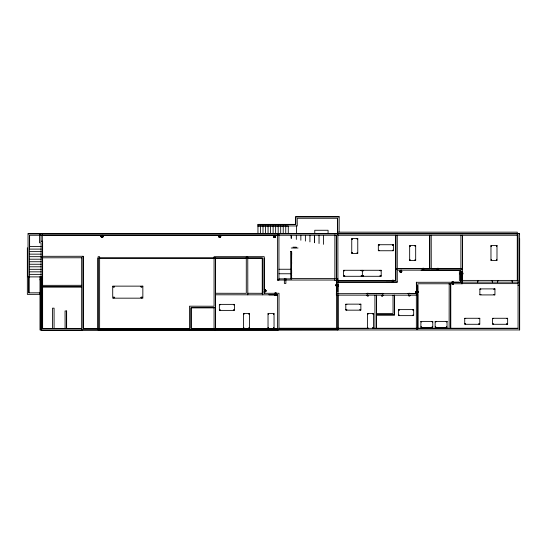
<?xml version="1.0" encoding="UTF-8"?>
<svg xmlns="http://www.w3.org/2000/svg" width="547" height="547" viewBox="0 0 547 547"><rect width="100%" height="100%" fill="white"/><g stroke="black" fill="none" stroke-linecap="round" stroke-linejoin="round"><path stroke-width="0.82" d="M338.422 285.862L338.429 285.842A5.231 5.231 0 0 0 338.49 284.768L338.538 285.883L338.538 284.666L338.073 284.679M415.693 292.679L415.693 291.353L415.693 292.577L416.158 292.556M460.745 272.974L460.239 272.953L460.246 274.177L460.3 272.953A5.231 5.231 0 0 0 460.342 274.074L460.355 274.156M415.693 291.353L415.693 292.556L416.212 292.563M101.154 236.769L100.935 236.441L101.25 237.008M101.099 236.543L100.88 236.53M276.146 294.983L275.962 295.407A5.203 5.203 0 0 1 275.148 295.366L274.984 295.346M264.577 291.729L265.083 292.05M218.759 236.441L218.957 237.008M273.657 236.769L273.596 236.29L273.91 237.213A0.998 0.998 0 0 0 275.073 237.357L275.36 237.104M399.884 271.435L399.775 271.497M336.111 284.72L336.118 284.666A5.231 5.231 0 0 0 336.159 285.78L336.173 285.862M337.95 284.474L337.957 284.884M418.12 292.474L418.12 292.474A5.244 5.244 0 0 0 418.072 291.455L418.065 291.394M460.827 273.172L460.827 272.768M462.256 273.172L462.263 272.768M417.634 292.638L418.175 292.577L418.175 291.353L418.175 292.679M418.168 292.577L417.655 292.563M452.28 282.102L452.232 281.63M275.332 236.701L275.524 236.283M401.218 272.044L401.785 271.168M103.027 236.53L102.597 237.042M220.728 236.53L220.701 236.283M367.263 295.332L367.249 295.797L368.466 295.797L367.14 295.797M408.814 295.332L408.821 295.797M401.095 271.715L400.636 271.415L401.067 271.36M219.942 236.68C219.484 235.935 220.099 237.678 219.771 235.265M264.844 290.949C265.555 290.225 264.557 292.036 265.179 289.951M102.289 236.584L101.879 236.475L102.323 236.83M101.879 236.475L103.021 236.379L101.886 236.584L102.214 236.482M265.261 290.751L264.851 290.84L265.158 291.079M274.868 236.229L274.594 236.413M265.986 291.141L265.63 290.129M265.261 290.71L264.775 290.806L265.199 290.594M462.612 274.156L462.625 274.074A5.238 5.238 0 0 0 462.673 273.056L462.666 272.994M338.067 284.973L338.019 284.331M416.267 292.898L416.171 292.255M264.81 289.985L265.302 289.978L264.577 290.06M264.987 291.011L264.939 289.951M274.437 237.111L273.979 236.783L274.3 237.056M400.705 271.565L400.801 271.209L401.772 271.544L400.801 271.209M265.582 291.182L265.486 291.312M274.779 236.742C274.225 236.099 276.385 236.625 274.382 236.584C274.601 237.083 275.107 236.283 274.539 236.318C274.615 236.824 274.758 236.858 274.567 235.265M265.24 290.997L265.11 290.689M400.732 271.367L401.101 271.025M220.673 236.762L219.607 237.227M401.06 271.415L400.965 271.387M290.819 251.49L291.291 251.408M291.223 251.381L291.291 278.833M233.521 309.917C234.13 311.188 234.362 308.925 233.521 310.19M392.486 250.266C393.108 251.538 393.314 249.288 392.486 250.54M494.023 294.436C494.638 295.708 494.871 293.445 494.023 294.71M274.444 236.379L275.531 236.413M401.621 271.989L400.855 272.351M220.557 237.104L220.475 237.213A0.998 0.998 0 0 1 219.313 237.357L219.026 237.104M102.85 237.104L102.084 237.466A0.93 0.93 0 0 1 101.421 237.193M367.611 327.544L367.748 328.296L367.885 327.544M491.172 259.675L491.309 260.427L491.445 259.675M219.128 235.866L220.263 235.716M219.791 237.466L220.297 237.282M275.093 237.282L274.594 237.466M274.902 237.042L275.203 236.783L274.847 237.138M401.163 271.934L401.553 271.606A0.725 0.725 0 0 0 400.233 271.052M273.931 235.866L274.977 235.593M274.833 235.586A0.971 0.971 0 0 1 275.332 237.152L274.833 237.439M400.192 270.751L401.519 270.751M401.519 272.078L401.327 272.228A0.998 0.998 0 0 1 400.172 272.098L400.089 271.989M219.737 236.735L219.737 236.325M102.446 237.152L101.728 237.152M101.619 235.716L102.474 235.593M102.139 236.325L101.906 236.673M275.907 294.983L276.351 294.867M367.468 295.216L367.064 295.216M382.572 295.216L382.927 295.216M452.629 283.647L452.061 283.647M408.965 295.216L408.609 295.216M274.984 293.083L275.045 293.076A5.272 5.272 0 0 1 276.167 293.028L276.167 293.493M381.56 293.424L381.621 293.418A5.238 5.238 0 0 1 382.743 293.377L382.804 293.794M276.139 295.455L274.943 295.455L276.269 295.455M275.852 293.445L276.495 293.445M382.845 295.797L381.519 295.797L382.743 295.797L382.729 295.332M368.446 295.688L368.261 295.715A5.203 5.203 0 0 1 367.447 295.749L367.29 295.742M408.835 295.742L408.999 295.749A5.203 5.203 0 0 0 409.812 295.715L410.011 295.681M409.915 295.695L409.949 295.695A5.026 5.026 0 0 1 408.999 295.749M102.084 236.318L102.063 235.265M367.263 293.315L367.181 293.794M453.545 283.996L453.354 284.03A5.244 5.244 0 0 1 452.54 284.064L453.552 284.112L452.335 284.112L452.335 283.592M408.807 293.315L408.835 293.951M382.715 295.797L381.519 295.797M102.556 235.716L101.845 235.62A0.964 0.964 0 0 0 101.298 237.077L101.605 237.357A0.998 0.998 0 0 0 102.569 237.357M220.181 235.388L219.791 235.593A0.964 0.964 0 0 1 220.66 236.94A0.964 0.964 0 0 1 219.046 237.152A0.964 0.964 0 0 1 219.538 235.593L219.559 235.49M274.649 236.325L274.539 236.735L274.45 236.331M290.854 251.381L290.874 278.867M452.376 281.684L452.335 281.691A5.231 5.231 0 0 1 453.449 281.732L453.545 281.746M367.29 293.37L367.304 293.37A5.231 5.231 0 0 1 368.363 293.418L368.446 293.431M408.835 293.37L408.835 293.37A5.272 5.272 0 0 1 409.915 293.418L410.011 293.431M382.715 295.742L382.538 295.749A5.238 5.238 0 0 1 381.724 295.715L381.56 295.688M436.985 270.163L438.209 270.163L438.209 269.78M423.241 268.365A6.954 6.954 0 0 0 422.831 268.365L422.66 268.796M392.096 282.102L393.218 282.067A6.94 6.94 0 0 1 392.814 282.074A8.82 8.82 0 0 1 392.507 282.061A7.214 7.214 0 0 1 392.206 282.033L392.206 282.033A5.121 5.121 0 0 0 392.507 282.061M422.769 268.372L422.756 268.372A7.788 7.788 0 0 1 423.665 268.379M393.293 282.067L393.32 282.067A10.762 10.762 0 0 1 393.013 282.074A8.007 8.007 0 0 1 392.712 282.067M438.154 268.331L438.154 268.796M393.279 280.269L393.266 280.734M452.506 282.218L452 282.197M382.927 293.903L382.62 293.903M367.365 293.903L367.112 293.903M339.119 216.797L295.729 216.797L295.729 224.427L257.958 224.427M337.67 234.034L337.643 218.274L297.206 218.274L297.253 225.959L257.958 225.911M257.958 226.041L288.269 226.041L288.269 233.548M337.67 232.167L517.271 232.167L517.271 280.399M519.602 329.889L519.602 233.74L28.034 233.74L28.082 276.885M28.082 233.788L519.554 233.788M277.5 235.217L41.039 235.217L40.984 241.33L42.577 241.33L42.577 256.324L83.178 256.276L83.178 328.46L98.2 328.46M29.559 276.885L29.559 235.265L40.246 235.265L40.246 233.74M40.984 235.265L277.452 235.265M337.882 235.265L518.071 235.265L518.071 328.357L450.68 328.357M102.474 235.388L101.845 235.422L102.33 235.648A0.964 0.964 0 0 1 102.877 237.077A0.964 0.964 0 0 1 101.298 237.077M274.977 235.47L274.348 235.648L275.257 235.866M219.771 235.593L220.181 235.593M219.552 235.648L220.038 235.422M101.906 236.448L102.966 236.625M220.003 236.53L219.586 236.475L219.997 236.584M220.735 236.653L219.655 236.331M41.039 241.282L42.625 241.282L42.625 256.276M29.559 246.574L41.244 246.574M292.912 247.176L296.317 247.176M293.746 247.641L296.317 247.641M298.04 248.003L291.23 248.003M29.559 249.104L41.244 249.104M29.559 251.627L41.244 251.627M29.559 254.15L41.244 254.15M29.559 256.68L41.244 256.68M41.093 257.069L42.577 257.069L42.577 285.363L81.653 285.315M214.021 257.562L215.545 257.562L215.545 329.991M41.093 257.808L81.756 257.76M99.568 258.013L262.245 258.013L262.245 293.677M99.048 258.102L262.71 258.15L262.71 294.847M29.559 259.203L41.244 259.203M29.559 261.733L41.244 261.733M29.559 264.256L41.244 264.256M29.559 266.786L41.244 266.786M422.626 268.331L423.946 268.331M438.311 268.331L437.053 268.406A7.672 7.672 0 0 1 437.6 268.365M423.884 268.406L423.843 268.406A7.952 7.952 0 0 0 423.337 268.365M396.582 268.625L459.371 268.625M395.782 268.673L462.379 268.673M29.559 269.309L41.244 269.309M278.984 269.254L291.257 269.254M395.734 269.411L397.259 269.411L397.259 235.265M421.067 270.102L460.102 270.102M401.238 270.273L400.609 270.533L401.238 270.478M400.855 270.45L401.088 270.519A0.971 0.971 0 0 1 401.594 272.037A0.971 0.971 0 0 1 399.966 271.825A0.971 0.971 0 0 1 400.842 270.444L401.238 270.355M401.238 271.223L401.566 271.572M460.854 271.633L462.379 271.633M29.559 271.832L41.244 271.832M460.854 272.009L460.854 280.132M462.331 272.009L462.331 280.132M462.092 272.891L462.728 272.953L462.728 274.177L462.721 272.98M278.984 273.767L291.257 273.767M29.559 274.362L41.244 274.362M28.034 276.885L41.244 276.885M291.647 278.553L335.366 278.553M336.398 278.601L337.882 278.601M278.984 278.874L291.257 278.874M39.993 279.189L41.517 279.189M336.35 279.339L337.93 279.339M40.04 279.927L41.517 279.927M277.5 280.03L334.757 280.03M393.423 280.269L392.206 280.344A7.685 7.685 0 0 1 392.712 280.303A7.897 7.897 0 0 1 393.115 280.303M518.071 280.406L459.371 280.399L459.371 270.307M460.854 280.508L462.379 280.508M337.882 280.611L395.782 280.611L395.782 235.265M338.142 282.047L397.307 282.047M336.398 282.095L397.259 282.095L397.259 270.15L460.902 270.15L460.902 282.293M519.554 282.143L461.641 282.143L461.641 283.674M451.507 282.478L459.398 282.478M336.398 283.346L336.35 235.313M461.641 283.62L518.071 283.62M336.453 283.722L336.453 291.845M337.93 283.722L337.93 291.845M449.135 283.818L450.707 283.818L450.707 328.583L449.183 328.583M452.232 284.119L453.552 284.119M336.535 284.331L336.535 284.98M336.692 284.604L336.056 284.666L336.056 285.883L336.056 284.556M518.023 285.24L519.602 285.24M417.778 285.39L417.778 293.52M41.046 286.102L42.577 286.102L42.577 328.515L81.653 328.515M41.093 286.84L81.653 286.84M42.741 286.888L81.653 286.888M264.864 290.149L265.268 290.149M264.864 291.277L265.268 291.277M336.398 292.221L336.35 295.141L416.349 295.189M40.04 292.289L41.517 292.289M28.882 276.625L28.882 292.85L40.04 292.802M40.04 293.028L41.517 293.028M274.943 292.973L276.269 292.973M215.593 293.267L246.287 293.315L246.287 256.933L247.764 256.933L247.812 294.847M247.812 293.267L262.71 293.315M367.14 293.315L368.466 293.315M408.691 293.315L410.018 293.315M336.48 293.664L416.397 293.609L416.397 282.245M40.04 293.766L41.517 293.766M408.848 293.794L408.657 293.903M416.582 293.889L416.349 282.293L460.95 282.245L460.95 280.625M40.04 294.334L27.35 294.382L27.35 247.77M269.103 294.607L276.987 294.607M215.593 294.792L277.486 294.847M276.495 294.936L275.845 294.888M366.941 295.332L367.563 295.277M382.421 295.277L383.071 295.277M408.486 295.332L409.115 295.277M408.691 295.797L410.018 295.797M215.593 307.715L191.026 307.715L191.026 328.515L214.068 328.515L214.068 307.715M213.904 307.763L191.074 307.763L191.074 328.46L214.021 328.46M376.514 313.424L393.067 313.424L393.019 295.189M376.514 314.901L394.551 314.901L394.551 295.189M376.514 314.949L394.599 314.949L394.599 295.189M279.011 328.309L336.528 328.309M338.073 328.309L367.919 328.309M373.04 328.309L374.743 328.309M448.943 328.309L374.934 328.309L374.934 295.141M450.646 328.309L518.023 328.309M81.653 328.46L42.625 328.46L42.625 286.102M98.891 328.46L189.542 328.46M215.648 328.46L277.226 328.46M448.971 328.357L337.219 328.357L337.219 329.889M189.542 328.515L98.891 328.515L98.891 330.039M97.865 329.793L338.005 329.793M41.709 329.889L39.993 329.937L39.993 276.645M82.522 329.944L519.65 329.937L519.65 238.554M278.074 329.991L41.046 330.039L41.093 242.806L39.507 242.806L39.507 233.788M82.597 330.251L41.148 330.251L41.148 276.522M423.337 270.129A8.773 8.773 0 0 1 422.728 270.129L423.946 270.163L422.742 270.163L422.742 269.78M437.292 268.386A7.761 7.761 0 0 1 438.229 268.372L438.181 268.331M393.32 280.31L393.218 280.31A6.94 6.94 0 0 0 392.814 280.303A7.884 7.884 0 0 0 392.404 280.324M438.209 268.372L438.106 268.365A6.967 6.967 0 0 0 437.696 268.365M275.332 237.152A0.971 0.971 0 0 1 273.705 236.94A0.971 0.971 0 0 1 274.58 235.552L274.833 235.422M275.011 295.346L275.045 295.353A5.026 5.026 0 0 0 275.962 295.407M219.285 236.017A0.725 0.725 0 0 1 220.496 236.714L220.53 236.701M101.462 236.892A0.725 0.725 0 0 1 101.988 235.812A0.725 0.725 0 0 1 102.781 236.714L102.822 236.701M102.268 236.742L102.296 236.53M400.684 272.05L400.247 271.668L400.698 271.996M275.353 236.735L275.339 236.338M220.085 236.003L220.209 236.099M400.671 272.112L400.342 271.927A0.725 0.725 0 0 1 400.158 271.606M265.808 290.389L265.992 290.895M400.172 272.098L399.925 271.668M512.327 280.406L512.327 282.662M497.449 280.406L497.449 282.662M492.546 280.406L492.546 282.662M477.668 280.406L477.668 282.662M462.728 272.85L462.728 274.177M462.427 235.265L462.427 269.411L460.902 269.411L460.902 235.265M462.427 280.365L462.427 282.881M462.379 235.265L462.379 283.77L417.833 283.77L417.833 329.103L416.349 329.103L416.349 294.402L417.881 294.402L417.881 328.255M461.087 272.126L461.087 280.016M460.239 272.85L460.239 274.177M459.514 282.245L451.391 282.245M450.66 283.818L450.66 328.583M449.183 283.818L449.135 328.583M439.152 268.721L431.029 268.721M431.207 235.265L431.255 268.625M429.908 268.721L421.785 268.721M429.73 235.265L429.73 268.625M429.682 235.265L429.682 268.625M416.541 285.513L416.541 293.397M415.973 293.712L407.85 293.712M401.238 270.15L401.156 271.264M400.999 271.264L401.04 271.627M400.835 270.15L400.835 271.223M395.734 235.265L395.734 280.563L334.873 280.563L334.873 234.882M394.264 280.666L386.141 280.666M383.686 293.712L375.563 293.712M374.428 293.712L366.305 293.712M373.423 328.46L373.423 313.397L367.406 313.397L367.406 328.46M362.367 270.28L362.367 276.297M339.119 231.894L339.174 216.749L295.674 216.749L295.674 224.379L257.958 224.379L257.958 233.548M338.538 284.556L338.538 285.883M338.005 295.38L338.005 328.207M337.882 233.74L337.957 329.841M337.595 218.328L337.595 233.535M336.528 293.609L336.48 328.357L278.963 328.357L279.011 293.267L264.194 293.315L264.194 256.673L214.068 256.673L214.068 306.238L189.494 306.19L189.542 330.039M336.398 295.141L336.398 235.265L278.191 235.265L278.191 233.74M328.07 233.576L328.07 230.266L314.757 230.266L314.757 233.576M323.578 235.34L323.55 244.345M319.038 235.34L319.038 243.524M314.498 235.34L314.498 242.704M314.47 235.34L314.47 242.704M309.93 235.34L309.93 241.89M305.39 235.34L305.39 241.07M300.85 235.34L300.85 240.249M296.467 225.897L296.467 233.425M296.337 235.34L296.337 239.436M291.708 253.658L291.708 254.157M291.708 262.738L291.708 263.237M291.708 270.676L291.708 271.175M291.708 271.818L291.708 272.324M291.708 272.946L291.708 273.445M291.708 275.216L291.708 275.722M291.708 277.486L291.708 277.992M291.257 235.415L291.257 237.945M291.23 235.34L291.23 238.615M285.883 278.587L285.883 283.428L284.358 283.428L284.358 278.587M285.746 226.041L285.746 233.548M283.216 226.041L283.216 233.548M280.693 226.041L280.693 233.548M278.936 233.788L278.936 280.085L277.452 280.085L277.452 234.629M278.163 226.041L278.163 233.548M278.074 330.039L278.074 328.515L214.807 328.515L214.807 330.039M277.534 294.525L277.486 329.841M277.11 294.847L268.98 294.847M275.64 226.041L275.64 233.548M274.977 235.265L274.97 236.653M274.047 328.46L274.047 313.397L268.03 313.397L268.03 328.46M273.11 226.041L273.11 233.548M270.587 226.041L270.587 233.548M268.057 226.041L268.057 233.548M265.534 226.041L265.534 233.548M264.905 289.958L264.905 291.072M264.242 258.102L264.242 289.917M264.242 291.592L264.242 293.267M263.011 226.041L263.011 233.548M260.481 226.041L260.481 233.548M249.432 328.46L249.432 313.397L243.415 313.397L243.415 328.46M220.537 236.338L220.537 236.748M220.181 235.265L220.167 236.653M219.935 236.379L219.976 236.742M215.593 257.562L215.593 330.039M102.836 236.338L102.836 236.748M102.474 235.265L102.46 236.653M99.629 329.991L99.629 256.673L98.152 256.673L98.152 328.515L83.13 328.515L83.13 256.324M97.865 258.013L97.865 328.938M81.653 257.808L81.653 330.039M66.631 328.46L66.631 310.976L65.059 310.976L65.107 328.46M66.584 310.976L66.584 328.46M54.078 328.46L54.078 308.166L52.498 308.166L52.498 328.46M42.625 257.069L42.625 285.315M42.304 234.533L42.304 241.193M29.613 235.313L29.613 247.189M28.929 276.611L28.929 292.802M437.395 270.115A5.087 5.087 0 0 1 437.094 270.088L437.053 270.088A6.974 6.974 0 0 0 437.395 270.115A8.69 8.69 0 0 0 437.696 270.129A7.904 7.904 0 0 0 438.209 270.122A10.509 10.509 0 0 1 437.901 270.129A7.87 7.87 0 0 1 437.6 270.129M422.728 270.122A7.897 7.897 0 0 0 423.241 270.129A8.731 8.731 0 0 0 423.542 270.115A7.09 7.09 0 0 0 423.85 270.095L423.843 270.088A5.244 5.244 0 0 1 423.542 270.115M274.074 236.01A0.725 0.725 0 0 1 275.216 236.16A0.725 0.725 0 0 1 274.779 237.227L274.081 237.042A0.725 0.725 0 0 1 273.862 236.53M101.386 236.345A0.718 0.718 0 0 1 101.728 235.907M265.001 289.889A1.005 1.005 0 0 1 265.986 290.717A1.005 1.005 0 0 1 265.343 291.838A1.005 1.005 0 0 1 264.133 291.394M264.297 290.183A1.005 1.005 0 0 1 264.741 289.931M265.568 290.395A0.718 0.718 0 0 1 265.562 291.407A0.718 0.718 0 0 1 264.557 291.407M415.693 292.542L415.747 292.577A5.238 5.238 0 0 1 415.795 291.455L415.795 291.455A5.251 5.251 0 0 0 415.741 292.474L415.747 292.577M244.03 313.985C243.442 315.291 243.442 312.686 244.03 313.985M243.497 327.79C243.791 329.273 244.331 326.771 243.497 327.79M249.343 327.831C248.769 329.123 248.755 326.538 249.343 327.831M268.645 313.985C268.057 315.291 268.057 312.686 268.645 313.985M273.418 327.728C273.712 329.205 274.266 326.73 273.418 327.728M352.364 252.94C351.755 254.232 351.789 251.647 352.364 252.94M357.15 238.93C357.423 240.413 358.018 237.911 357.15 238.93M368.022 313.985C367.399 315.284 367.454 312.686 368.022 313.985M373.341 313.985C372.76 315.291 372.753 312.686 373.341 313.985M410.277 246.116C409.696 247.408 409.689 244.817 410.277 246.116M409.744 259.921C410.011 261.404 410.619 258.909 409.744 259.921M415.064 246.013C415.337 247.49 415.946 245.008 415.064 246.013M415.057 259.859C415.351 261.343 415.891 258.84 415.057 259.859M491.049 246.013C491.315 247.49 491.931 245.008 491.049 246.013M496.361 259.859C496.635 261.329 497.23 258.861 496.361 259.859M248.817 313.882C249.117 315.366 249.658 312.863 248.817 313.882M268.105 327.79C268.406 329.273 268.946 326.771 268.105 327.79M273.425 313.882C273.726 315.366 274.266 312.863 273.425 313.882M352.364 239.039C351.755 240.324 351.789 237.74 352.364 239.039M357.143 252.776C357.437 254.259 357.977 251.757 357.143 252.776M372.801 327.728C373.068 329.205 373.676 326.73 372.801 327.728M496.368 246.013C496.662 247.497 497.209 244.994 496.368 246.013M421.04 321.677L421.655 321.821L421.04 321.677M421.04 327.003L421.655 327.14L421.04 327.003M432.027 327.003L432.643 327.14L432.027 327.003M435.289 321.677L435.904 321.821L435.289 321.677M435.289 327.003L435.904 327.14L435.289 327.003M446.277 327.003L446.892 327.14L446.277 327.003M431.98 321.684L432.595 321.827L431.98 321.684M446.229 321.684L446.844 321.827L446.229 321.684M234.205 304.741L233.405 304.741L234.205 304.741M478.625 280.748L477.832 280.748L478.625 280.748M492.362 280.748L491.568 280.748L492.362 280.748M498.406 280.748L497.613 280.748L498.406 280.748M512.142 280.748L511.349 280.748L512.142 280.748M113.12 286.703C114.234 288.884 115.417 285.117 113.12 286.703M114.706 297.486C112.942 299.421 112.935 295.551 114.706 297.486M140.935 297.342C142.049 299.524 143.232 295.763 140.935 297.342M140.811 286.717C141.933 288.898 143.109 285.131 140.811 286.717M219.573 304.658L220.366 304.727L219.573 304.658M219.573 309.978L220.366 310.053L219.573 309.978M346.005 304.426L346.798 304.494L346.005 304.426M346.005 309.746L346.798 309.821L346.005 309.746M359.851 304.433L360.644 304.508L359.851 304.433M359.912 309.746L360.705 309.821L359.912 309.746M378.538 245.015L379.331 245.083L378.538 245.015M378.538 250.335L379.331 250.403L378.538 250.335M392.384 245.022L393.177 245.09L392.384 245.022M398.804 309.889L399.597 309.964L398.804 309.889M398.804 315.216L399.597 315.284L398.804 315.216M412.65 309.896L413.443 309.971L412.65 309.896M412.712 315.216L413.505 315.284L412.712 315.216M464.929 318.552L465.716 318.621L464.929 318.552M464.929 323.879L465.702 324.015L464.964 323.81M480.075 289.185L480.854 289.322L480.116 289.117M480.075 294.505L480.868 294.573L480.075 294.505M478.775 318.559L479.562 318.634L478.775 318.559M478.837 323.879L479.623 323.947L478.837 323.879M493.92 289.192L494.714 289.26L493.92 289.192M492.772 318.552L493.565 318.621L492.772 318.552M492.772 323.879L493.551 324.015L492.813 323.81M506.618 318.559L507.411 318.634L506.618 318.559M506.679 323.879L507.472 323.947L506.679 323.879M343.783 270.56L344.022 270.868A0.868 0.868 0 0 0 344.521 270.868L344.631 270.437L343.783 270.56M343.783 275.886L344.774 275.955L343.783 275.886M361.17 275.886L362.155 275.955L361.17 275.886M362.62 270.56L362.852 270.868A0.868 0.868 0 0 0 363.358 270.868L363.461 270.437L362.62 270.56M362.62 275.886L363.611 275.955L362.62 275.886M380.001 275.886L380.992 275.955L380.001 275.886M361.095 270.574L361.711 270.909L361.827 270.403A0.862 0.862 0 0 0 361.328 270.403L361.095 270.574M379.926 270.574L380.541 270.909L380.664 270.403A0.862 0.862 0 0 0 380.158 270.403L379.926 270.574M274.847 235.921L275.203 236.277L274.847 235.921M401.108 270.806L401.464 271.162L401.108 270.806M220.728 236.379L219.614 236.379L220.735 236.413M357.765 238.444L351.748 238.444L351.748 253.507L357.765 253.507L357.765 238.444M393.402 244.728L378.339 244.728L378.339 250.745L393.402 250.745L393.402 244.728M415.679 245.528L409.662 245.528L409.662 260.591L415.679 260.591L415.679 245.528M496.991 245.528L490.967 245.528L490.967 260.591L496.991 260.591L496.991 245.528M291.64 251.641L291.551 278.867L291.64 251.641M381.197 270.28L343.53 270.28L343.53 276.297L381.197 276.297L381.197 270.28M142.849 286.136L112.716 286.136L112.716 298.17L142.849 298.17L142.849 286.136M494.939 288.898L479.869 288.898L479.869 294.922L494.939 294.922L494.939 288.898M360.87 304.146L345.8 304.146L345.8 310.163L360.87 310.163L360.87 304.146M234.437 304.378L219.368 304.378L219.368 310.395L234.437 310.395L234.437 304.378M413.669 309.609L398.599 309.609L398.599 315.626L413.669 315.626L413.669 309.609M479.787 318.272L464.724 318.272L464.724 324.289L479.787 324.289L479.787 318.272M507.637 318.272L492.567 318.272L492.567 324.289L507.637 324.289L507.637 318.272M432.786 321.397L420.882 321.397L420.882 327.414L432.786 327.414L432.786 321.397M447.036 321.397L435.132 321.397L435.132 327.414L447.036 327.414L447.036 321.397M376.514 328.309L376.514 295.141L376.466 328.309"/></g></svg>
